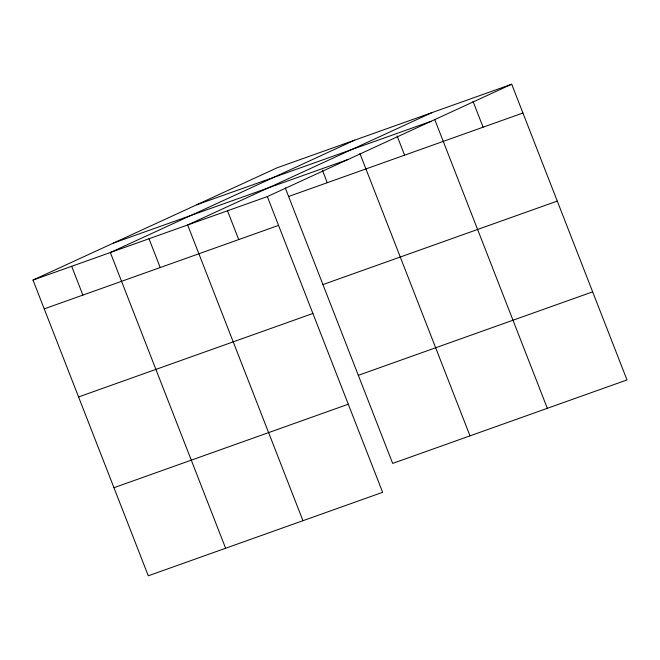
<?xml version="1.0" encoding="UTF-8"?>
<svg xmlns="http://www.w3.org/2000/svg" width="660" height="660" viewBox="0 0 660 660"><rect width="100%" height="100%" fill="white"/><g stroke="black" fill="none" stroke-linecap="round" stroke-linejoin="round"><path stroke-width="0.99" d="M511.706 84.208L267.333 196.597L382.627 492.31L148.294 575.792L33 280.071L277.373 167.689L511.706 84.208L627 379.929L392.667 463.403L285.236 187.844M354.7 140.143L110.327 252.524L225.621 548.245M432.036 112.596L187.654 224.977L302.948 520.69M196.73 204.773L431.062 121.3M113.644 242.987L347.977 159.505M33 280.071L267.333 196.597M288.601 196.482L522.926 113M44.228 308.863L278.553 225.39M322.946 284.567L557.271 201.085M78.565 396.949L312.898 313.475M358.33 375.317L592.655 291.844M113.949 487.707L348.282 404.225M472.989 101.277L483.095 127.19M434.651 119.311L547.33 408.309M397.114 135.96L404.596 155.158M359.939 153.574L470.002 435.856M322.402 170.231L327.261 182.704M227.494 210.787L238.722 239.58M148.995 238.755L160.215 267.539M71.668 266.302L82.888 295.094"/></g></svg>
